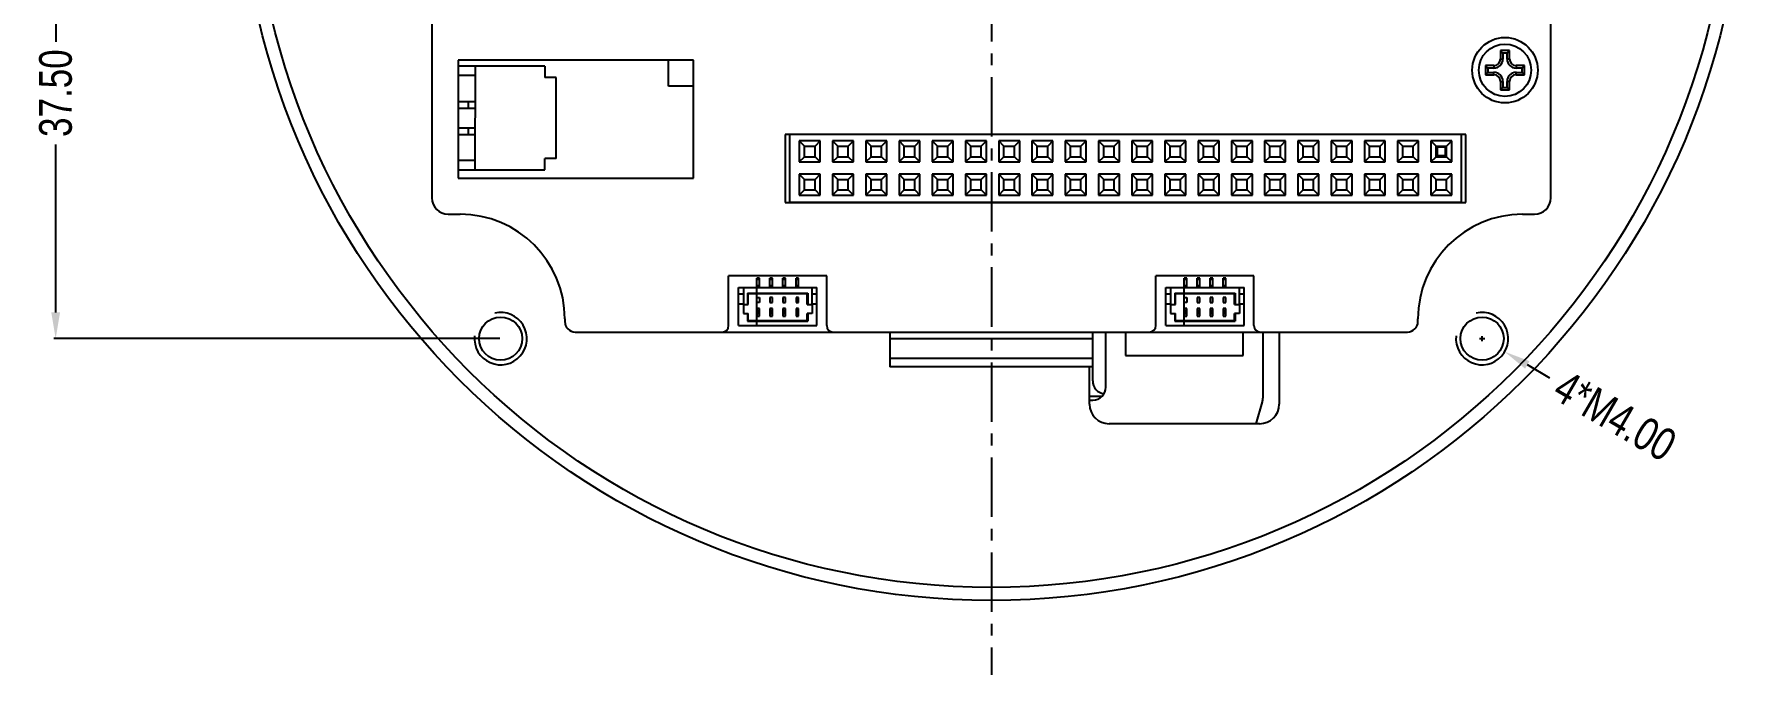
# Model space of a CAD drawing. Header units: inches. Extents: x -81 to 540, y -463 to 100.
# Drawn here: x 103 to 233.7, y -50.3 to -1.3 of the extents above; entities that cross this region are included whole.
import ezdxf

# ---------------------------------------------------------------- set-up
doc = ezdxf.new("R2010")
doc.units = ezdxf.units.IN
doc.header["$LTSCALE"] = 1.21
doc.header["$MEASUREMENT"] = 0
doc.header["$PDMODE"] = 3
doc.header["$PDSIZE"] = 0.3125
doc.linetypes.add('CENTER', pattern=[2, 1.25, -0.25, 0.25, -0.25])
doc.layers.get('0').update_dxf_attribs({"linetype": 'CONTINUOUS'})
doc.layers.get('Defpoints').update_dxf_attribs({"linetype": 'CONTINUOUS'})
doc.layers.add('02___PRT_ALL_AXES', color=7, linetype='CONTINUOUS')
doc.layers.add('DIM', color=3, linetype='CONTINUOUS')
doc.styles.get("Standard").update_dxf_attribs({"font": 'txt', "width": 0.8})
doc.dimstyles.get("Standard").update_dxf_attribs({"dimtxt": 0.15625, "dimasz": 0.1875, "dimexe": 0.125, "dimexo": 0.0625, "dimgap": 0.09, "dimtad": 0, "dimtih": 1, "dimtoh": 1, "dimzin": 4, "dimdsep": 46, "dimtxsty": 'STANDARD', "dimblk": '_FILLED', "dimblk1": '_FILLED', "dimblk2": '_FILLED', "dimcen": 0.09, "dimazin": 1, "dimtp": 0.01, "dimtm": 0.01, "dimtfac": 1, "dimtofl": 0, "dimtmove": 0, "dimatfit": 3, "dimldrblk": '_FILLED', "dimfxl": 1, "dimtolj": 1, "dimtzin": 4, "dimarcsym": 0})

# ---------------------------------------------------------------- blocks, each defined once
blk = doc.blocks.new('_FILLED')
at = {"color": 0, "linetype": 'ByBlock'}
blk.add_solid([(0, 0), (-1, 0.167), (-1, -0.167)], dxfattribs=at)
blk = doc.blocks.new('*D50')
at = {"layer": 'Defpoints', "color": 0}
for p in [(104.68, 12.92), (118.68, 12.92), (138.68, -24.58)]:
    blk.add_point(p, dxfattribs=at)
at = {"layer": 'DIM', "color": 0, "lineweight": -2}
for p, q in [((118.62, 12.92), (104.55, 12.92)), ((104.68, 10.92), (104.68, -1.9)), ((104.68, -22.58), (104.68, -9.75)), ((138.62, -24.58), (104.55, -24.58))]:
    blk.add_line(p, q, dxfattribs=at)
at = {"layer": 'DIM', "color": 0, "lineweight": -2, "xscale": 2, "yscale": 2, "zscale": 2}
for p, rotation in [((104.68, 12.92), 90), ((104.68, -24.58), 270)]:
    blk.add_blockref('_FILLED', p, dxfattribs=dict(at, rotation=rotation))
at = {"layer": 'DIM', "color": 0, "insert": (104.68, -5.83), "char_height": 2.5, "attachment_point": 5, "rotation": 90}
blk.add_mtext('\\A1;37.50', dxfattribs=at)
blk = doc.blocks.new('*D57')
at = {"layer": 'Defpoints', "color": 0}
for p in [(211.95, -23.57), (215.41, -25.58)]:
    blk.add_point(p, dxfattribs=at)
at = {"layer": 'DIM', "color": 0, "lineweight": -2}
for p, q in [((213.48, -24.58), (213.88, -24.58)), ((213.68, -24.78), (213.68, -24.38)), ((218.87, -27.6), (217.14, -26.59))]:
    blk.add_line(p, q, dxfattribs=at)
at = {"layer": 'DIM', "color": 0, "lineweight": -2, "xscale": 2, "yscale": 2, "zscale": 2, "rotation": 149.7888585570807}
blk.add_blockref('_FILLED', (215.41, -25.58), dxfattribs=at)
at = {"layer": 'DIM', "color": 0, "insert": (223.84, -30.49), "char_height": 2.5, "attachment_point": 5, "rotation": 329.7889}
blk.add_mtext('\\A1;4*M4.00', dxfattribs=at)

msp = doc.modelspace()

# ---------------------------------------------------------------- linework, layer by layer
at = {"color": 7, "linetype": 'Continuous'}
for p, q in [((218.932, -13.827), (218.932, 37.923)), ((133.432, 8.223), (133.432, -13.827)), ((215.782, -2.577), (215.082, -2.577)), ((215.082, -2.577), (215.269, -2.765)), ((215.082, -2.577), (215.082, -3.227)), ((215.782, -2.577), (215.594, -2.765)), ((215.782, -3.227), (215.782, -2.577)), ((135.432, -3.317), (135.432, -12.317)), ((153.432, -3.317), (135.432, -3.317)), ((142.057, -3.778), (135.432, -3.776)), ((136.723, -3.776), (136.721, -11.676)), ((142.057, -3.778), (142.057, -4.643)), ((151.509, -5.284), (151.509, -3.317)), ((153.432, -12.317), (153.432, -3.317)), ((214.582, -3.727), (213.932, -3.727)), ((213.932, -3.727), (214.119, -3.915)), ((213.932, -3.727), (213.932, -4.427)), ((214.582, -3.915), (214.119, -3.915)), ((214.119, -3.915), (214.119, -4.24)), ((214.582, -3.727), (214.582, -3.915)), ((215.082, -3.227), (215.269, -3.227)), ((215.594, -2.765), (215.269, -2.765)), ((215.269, -2.765), (215.269, -3.227)), ((215.594, -3.227), (215.594, -2.765)), ((215.782, -3.227), (215.594, -3.227)), ((216.932, -3.727), (216.282, -3.727)), ((216.282, -3.727), (216.282, -3.915)), ((216.744, -3.915), (216.282, -3.915)), ((216.932, -3.727), (216.744, -3.915)), ((216.744, -4.24), (216.744, -3.915)), ((216.932, -4.427), (216.932, -3.727)), ((136.723, -4.476), (135.432, -4.476)), ((142.923, -4.643), (142.057, -4.643)), ((142.921, -10.812), (142.923, -4.643)), ((213.932, -4.427), (214.119, -4.24)), ((213.932, -4.427), (214.582, -4.427)), ((214.119, -4.24), (214.582, -4.24)), ((214.582, -4.427), (214.582, -4.24)), ((215.082, -4.927), (215.269, -4.927)), ((215.082, -4.927), (215.082, -5.577)), ((215.269, -4.927), (215.269, -5.39)), ((215.782, -4.927), (215.594, -4.927)), ((215.594, -5.39), (215.594, -4.927)), ((215.782, -5.577), (215.782, -4.927)), ((216.282, -4.24), (216.744, -4.24)), ((216.282, -4.427), (216.282, -4.24)), ((216.282, -4.427), (216.932, -4.427)), ((216.932, -4.427), (216.744, -4.24)), ((135.432, -6.476), (136.722, -6.476)), ((136.222, -6.976), (136.222, -6.476)), ((153.432, -5.284), (151.509, -5.284)), ((215.082, -5.577), (215.269, -5.39)), ((215.082, -5.577), (215.782, -5.577)), ((215.269, -5.39), (215.594, -5.39)), ((215.782, -5.577), (215.594, -5.39)), ((135.432, -6.976), (136.722, -6.976)), ((135.432, -8.476), (136.722, -8.476)), ((135.432, -8.976), (136.722, -8.976)), ((136.222, -8.976), (136.222, -8.476)), ((212.432, -8.977), (160.432, -8.977)), ((160.432, -8.977), (160.432, -14.177)), ((160.786, -14.152), (160.786, -8.977)), ((212.086, -8.977), (212.086, -14.152)), ((212.432, -14.177), (212.432, -8.977)), ((163.106, -9.482), (161.506, -9.482)), ((161.906, -9.882), (161.506, -9.482)), ((161.506, -9.482), (161.506, -11.082)), ((161.906, -9.882), (162.706, -9.882)), ((161.906, -10.682), (161.906, -9.882)), ((163.106, -9.482), (162.706, -9.882)), ((162.706, -10.682), (162.706, -9.882)), ((163.106, -11.082), (163.106, -9.482)), ((165.646, -9.482), (164.046, -9.482)), ((164.446, -9.882), (164.046, -9.482)), ((164.046, -9.482), (164.046, -11.082)), ((164.446, -9.882), (165.246, -9.882)), ((164.446, -10.682), (164.446, -9.882)), ((165.646, -9.482), (165.246, -9.882)), ((165.246, -10.682), (165.246, -9.882)), ((165.646, -11.082), (165.646, -9.482)), ((168.186, -9.482), (166.586, -9.482)), ((166.986, -9.882), (166.586, -9.482)), ((166.586, -9.482), (166.586, -11.082)), ((166.986, -9.882), (167.786, -9.882)), ((166.986, -10.682), (166.986, -9.882)), ((168.186, -9.482), (167.786, -9.882)), ((167.786, -10.682), (167.786, -9.882)), ((168.186, -11.082), (168.186, -9.482)), ((170.726, -9.482), (169.126, -9.482)), ((169.526, -9.882), (169.126, -9.482)), ((169.126, -9.482), (169.126, -11.082)), ((169.526, -9.882), (170.326, -9.882)), ((169.526, -10.682), (169.526, -9.882)), ((170.726, -9.482), (170.326, -9.882)), ((170.326, -10.682), (170.326, -9.882)), ((170.726, -11.082), (170.726, -9.482)), ((173.266, -9.482), (171.666, -9.482)), ((172.066, -9.882), (171.666, -9.482)), ((171.666, -9.482), (171.666, -11.082)), ((172.066, -9.882), (172.866, -9.882)), ((172.066, -10.682), (172.066, -9.882)), ((173.266, -9.482), (172.866, -9.882)), ((172.866, -10.682), (172.866, -9.882)), ((173.266, -11.082), (173.266, -9.482)), ((175.806, -9.482), (174.206, -9.482)), ((174.606, -9.882), (174.206, -9.482)), ((174.206, -9.482), (174.206, -11.082)), ((174.606, -9.882), (175.406, -9.882)), ((174.606, -10.682), (174.606, -9.882)), ((175.806, -9.482), (175.406, -9.882)), ((175.406, -10.682), (175.406, -9.882)), ((175.806, -11.082), (175.806, -9.482)), ((178.346, -9.482), (176.746, -9.482)), ((177.146, -9.882), (176.746, -9.482)), ((176.746, -9.482), (176.746, -11.082)), ((177.146, -9.882), (177.946, -9.882)), ((177.146, -10.682), (177.146, -9.882)), ((178.346, -9.482), (177.946, -9.882)), ((177.946, -10.682), (177.946, -9.882)), ((178.346, -11.082), (178.346, -9.482)), ((180.886, -9.482), (179.286, -9.482)), ((179.686, -9.882), (179.286, -9.482)), ((179.286, -9.482), (179.286, -11.082)), ((179.686, -9.882), (180.486, -9.882)), ((179.686, -10.682), (179.686, -9.882)), ((180.886, -9.482), (180.486, -9.882)), ((180.486, -10.682), (180.486, -9.882)), ((180.886, -11.082), (180.886, -9.482)), ((183.426, -9.482), (181.826, -9.482)), ((182.226, -9.882), (181.826, -9.482)), ((181.826, -9.482), (181.826, -11.082)), ((182.226, -9.882), (183.026, -9.882)), ((182.226, -10.682), (182.226, -9.882)), ((183.426, -9.482), (183.026, -9.882)), ((183.026, -10.682), (183.026, -9.882)), ((183.426, -11.082), (183.426, -9.482)), ((185.966, -9.482), (184.366, -9.482)), ((184.766, -9.882), (184.366, -9.482)), ((184.366, -9.482), (184.366, -11.082)), ((184.766, -9.882), (185.566, -9.882)), ((184.766, -10.682), (184.766, -9.882)), ((185.966, -9.482), (185.566, -9.882)), ((185.566, -10.682), (185.566, -9.882)), ((185.966, -11.082), (185.966, -9.482)), ((188.506, -9.482), (186.906, -9.482)), ((187.306, -9.882), (186.906, -9.482)), ((186.906, -9.482), (186.906, -11.082)), ((187.306, -9.882), (188.106, -9.882)), ((187.306, -10.682), (187.306, -9.882)), ((188.506, -9.482), (188.106, -9.882)), ((188.106, -10.682), (188.106, -9.882)), ((188.506, -11.082), (188.506, -9.482)), ((191.046, -9.482), (189.446, -9.482)), ((189.846, -9.882), (189.446, -9.482)), ((189.446, -9.482), (189.446, -11.082)), ((189.846, -9.882), (190.646, -9.882)), ((189.846, -10.682), (189.846, -9.882)), ((191.046, -9.482), (190.646, -9.882)), ((190.646, -10.682), (190.646, -9.882)), ((191.046, -11.082), (191.046, -9.482)), ((193.586, -9.482), (191.986, -9.482)), ((192.386, -9.882), (191.986, -9.482)), ((191.986, -9.482), (191.986, -11.082)), ((192.386, -9.882), (193.186, -9.882)), ((192.386, -10.682), (192.386, -9.882)), ((193.586, -9.482), (193.186, -9.882)), ((193.186, -10.682), (193.186, -9.882)), ((193.586, -11.082), (193.586, -9.482)), ((196.126, -9.482), (194.526, -9.482)), ((194.926, -9.882), (194.526, -9.482)), ((194.526, -9.482), (194.526, -11.082)), ((194.926, -9.882), (195.726, -9.882)), ((194.926, -10.682), (194.926, -9.882)), ((196.126, -9.482), (195.726, -9.882)), ((195.726, -10.682), (195.726, -9.882)), ((196.126, -11.082), (196.126, -9.482)), ((198.666, -9.482), (197.066, -9.482)), ((197.466, -9.882), (197.066, -9.482)), ((197.066, -9.482), (197.066, -11.082)), ((197.466, -9.882), (198.266, -9.882)), ((197.466, -10.682), (197.466, -9.882)), ((198.666, -9.482), (198.266, -9.882)), ((198.266, -10.682), (198.266, -9.882)), ((198.666, -11.082), (198.666, -9.482)), ((201.206, -9.482), (199.606, -9.482)), ((200.006, -9.882), (199.606, -9.482)), ((199.606, -9.482), (199.606, -11.082)), ((200.006, -9.882), (200.806, -9.882)), ((200.006, -10.682), (200.006, -9.882)), ((201.206, -9.482), (200.806, -9.882)), ((200.806, -10.682), (200.806, -9.882)), ((201.206, -11.082), (201.206, -9.482)), ((203.746, -9.482), (202.146, -9.482)), ((202.546, -9.882), (202.146, -9.482)), ((202.146, -9.482), (202.146, -11.082)), ((202.546, -9.882), (203.346, -9.882)), ((202.546, -10.682), (202.546, -9.882)), ((203.746, -9.482), (203.346, -9.882)), ((203.346, -10.682), (203.346, -9.882)), ((203.746, -11.082), (203.746, -9.482)), ((206.286, -9.482), (204.686, -9.482)), ((205.086, -9.882), (204.686, -9.482)), ((204.686, -9.482), (204.686, -11.082)), ((205.086, -9.882), (205.886, -9.882)), ((205.086, -10.682), (205.086, -9.882)), ((206.286, -9.482), (205.886, -9.882)), ((205.886, -10.682), (205.886, -9.882)), ((206.286, -11.082), (206.286, -9.482)), ((208.826, -9.482), (207.226, -9.482)), ((207.626, -9.882), (207.226, -9.482)), ((207.226, -9.482), (207.226, -11.082)), ((207.626, -9.882), (208.426, -9.882)), ((207.626, -10.682), (207.626, -9.882)), ((208.826, -9.482), (208.426, -9.882)), ((208.426, -10.682), (208.426, -9.882)), ((208.826, -11.082), (208.826, -9.482)), ((211.366, -9.482), (209.766, -9.482)), ((210.166, -9.882), (209.766, -9.482)), ((209.766, -9.482), (209.766, -11.082)), ((210.166, -9.882), (210.966, -9.882)), ((210.166, -10.682), (210.166, -9.882)), ((210.886, -9.962), (210.246, -9.962)), ((210.246, -9.962), (210.246, -10.602)), ((210.886, -10.602), (210.886, -9.962)), ((211.366, -9.482), (210.966, -9.882)), ((210.966, -10.682), (210.966, -9.882)), ((211.366, -11.082), (211.366, -9.482)), ((136.721, -10.976), (135.432, -10.976)), ((135.432, -11.676), (142.056, -11.678)), ((142.056, -11.678), (142.056, -10.812)), ((142.921, -10.812), (142.056, -10.812)), ((161.506, -11.082), (161.906, -10.682)), ((161.506, -11.082), (163.106, -11.082)), ((161.906, -10.682), (162.706, -10.682)), ((162.706, -10.682), (163.106, -11.082)), ((164.046, -11.082), (164.446, -10.682)), ((164.046, -11.082), (165.646, -11.082)), ((164.446, -10.682), (165.246, -10.682)), ((165.246, -10.682), (165.646, -11.082)), ((166.586, -11.082), (166.986, -10.682)), ((166.586, -11.082), (168.186, -11.082)), ((166.986, -10.682), (167.786, -10.682)), ((167.786, -10.682), (168.186, -11.082)), ((169.126, -11.082), (169.526, -10.682)), ((169.126, -11.082), (170.726, -11.082)), ((169.526, -10.682), (170.326, -10.682)), ((170.326, -10.682), (170.726, -11.082)), ((171.666, -11.082), (172.066, -10.682)), ((171.666, -11.082), (173.266, -11.082)), ((172.066, -10.682), (172.866, -10.682)), ((172.866, -10.682), (173.266, -11.082)), ((174.206, -11.082), (174.606, -10.682)), ((174.206, -11.082), (175.806, -11.082)), ((174.606, -10.682), (175.406, -10.682)), ((175.406, -10.682), (175.806, -11.082)), ((176.746, -11.082), (177.146, -10.682)), ((176.746, -11.082), (178.346, -11.082)), ((177.146, -10.682), (177.946, -10.682)), ((177.946, -10.682), (178.346, -11.082)), ((179.286, -11.082), (179.686, -10.682)), ((179.286, -11.082), (180.886, -11.082)), ((179.686, -10.682), (180.486, -10.682)), ((180.486, -10.682), (180.886, -11.082)), ((181.826, -11.082), (182.226, -10.682)), ((181.826, -11.082), (183.426, -11.082)), ((182.226, -10.682), (183.026, -10.682)), ((183.026, -10.682), (183.426, -11.082)), ((184.366, -11.082), (184.766, -10.682)), ((184.366, -11.082), (185.966, -11.082)), ((184.766, -10.682), (185.566, -10.682)), ((185.566, -10.682), (185.966, -11.082)), ((186.906, -11.082), (187.306, -10.682)), ((186.906, -11.082), (188.506, -11.082)), ((187.306, -10.682), (188.106, -10.682)), ((188.106, -10.682), (188.506, -11.082)), ((189.446, -11.082), (189.846, -10.682)), ((189.446, -11.082), (191.046, -11.082)), ((189.846, -10.682), (190.646, -10.682)), ((190.646, -10.682), (191.046, -11.082)), ((191.986, -11.082), (192.386, -10.682)), ((191.986, -11.082), (193.586, -11.082)), ((192.386, -10.682), (193.186, -10.682)), ((193.186, -10.682), (193.586, -11.082)), ((194.526, -11.082), (194.926, -10.682)), ((194.526, -11.082), (196.126, -11.082)), ((194.926, -10.682), (195.726, -10.682)), ((195.726, -10.682), (196.126, -11.082)), ((197.066, -11.082), (197.466, -10.682)), ((197.066, -11.082), (198.666, -11.082)), ((197.466, -10.682), (198.266, -10.682)), ((198.266, -10.682), (198.666, -11.082)), ((199.606, -11.082), (200.006, -10.682)), ((199.606, -11.082), (201.206, -11.082)), ((200.006, -10.682), (200.806, -10.682)), ((200.806, -10.682), (201.206, -11.082)), ((202.146, -11.082), (202.546, -10.682)), ((202.146, -11.082), (203.746, -11.082)), ((202.546, -10.682), (203.346, -10.682)), ((203.346, -10.682), (203.746, -11.082)), ((204.686, -11.082), (205.086, -10.682)), ((204.686, -11.082), (206.286, -11.082)), ((205.086, -10.682), (205.886, -10.682)), ((205.886, -10.682), (206.286, -11.082)), ((207.226, -11.082), (207.626, -10.682)), ((207.226, -11.082), (208.826, -11.082)), ((207.626, -10.682), (208.426, -10.682)), ((208.426, -10.682), (208.826, -11.082)), ((209.766, -11.082), (210.166, -10.682)), ((209.766, -11.082), (211.366, -11.082)), ((210.166, -10.682), (210.966, -10.682)), ((210.246, -10.602), (210.886, -10.602)), ((210.966, -10.682), (211.366, -11.082)), ((135.432, -12.317), (153.432, -12.317)), ((161.906, -12.422), (161.506, -12.022)), ((163.106, -12.022), (161.506, -12.022)), ((161.506, -12.022), (161.506, -13.622)), ((161.906, -12.422), (162.706, -12.422)), ((161.906, -13.222), (161.906, -12.422)), ((163.106, -12.022), (162.706, -12.422)), ((162.706, -13.222), (162.706, -12.422)), ((163.106, -13.622), (163.106, -12.022)), ((165.646, -12.022), (164.046, -12.022)), ((164.446, -12.422), (164.046, -12.022)), ((164.046, -12.022), (164.046, -13.622)), ((164.446, -12.422), (165.246, -12.422)), ((164.446, -13.222), (164.446, -12.422)), ((165.646, -12.022), (165.246, -12.422)), ((165.246, -13.222), (165.246, -12.422)), ((165.646, -13.622), (165.646, -12.022)), ((168.186, -12.022), (166.586, -12.022)), ((166.986, -12.422), (166.586, -12.022)), ((166.586, -12.022), (166.586, -13.622)), ((166.986, -12.422), (167.786, -12.422)), ((166.986, -13.222), (166.986, -12.422)), ((168.186, -12.022), (167.786, -12.422)), ((167.786, -13.222), (167.786, -12.422)), ((168.186, -13.622), (168.186, -12.022)), ((170.726, -12.022), (169.126, -12.022)), ((169.526, -12.422), (169.126, -12.022)), ((169.126, -12.022), (169.126, -13.622)), ((169.526, -12.422), (170.326, -12.422)), ((169.526, -13.222), (169.526, -12.422)), ((170.726, -12.022), (170.326, -12.422)), ((170.326, -13.222), (170.326, -12.422)), ((170.726, -13.622), (170.726, -12.022)), ((173.266, -12.022), (171.666, -12.022)), ((172.066, -12.422), (171.666, -12.022)), ((171.666, -12.022), (171.666, -13.622)), ((172.066, -12.422), (172.866, -12.422)), ((172.066, -13.222), (172.066, -12.422)), ((173.266, -12.022), (172.866, -12.422)), ((172.866, -13.222), (172.866, -12.422)), ((173.266, -13.622), (173.266, -12.022)), ((175.806, -12.022), (174.206, -12.022)), ((174.606, -12.422), (174.206, -12.022)), ((174.206, -12.022), (174.206, -13.622)), ((174.606, -12.422), (175.406, -12.422)), ((174.606, -13.222), (174.606, -12.422)), ((175.806, -12.022), (175.406, -12.422)), ((175.406, -13.222), (175.406, -12.422)), ((175.806, -13.622), (175.806, -12.022)), ((178.346, -12.022), (176.746, -12.022)), ((177.146, -12.422), (176.746, -12.022)), ((176.746, -12.022), (176.746, -13.622)), ((177.146, -12.422), (177.946, -12.422)), ((177.146, -13.222), (177.146, -12.422)), ((178.346, -12.022), (177.946, -12.422)), ((177.946, -13.222), (177.946, -12.422)), ((178.346, -13.622), (178.346, -12.022)), ((180.886, -12.022), (179.286, -12.022)), ((179.686, -12.422), (179.286, -12.022)), ((179.286, -12.022), (179.286, -13.622)), ((179.686, -12.422), (180.486, -12.422)), ((179.686, -13.222), (179.686, -12.422)), ((180.886, -12.022), (180.486, -12.422)), ((180.486, -13.222), (180.486, -12.422)), ((180.886, -13.622), (180.886, -12.022)), ((183.426, -12.022), (181.826, -12.022)), ((182.226, -12.422), (181.826, -12.022)), ((181.826, -12.022), (181.826, -13.622)), ((182.226, -12.422), (183.026, -12.422)), ((182.226, -13.222), (182.226, -12.422)), ((183.426, -12.022), (183.026, -12.422)), ((183.026, -13.222), (183.026, -12.422)), ((183.426, -13.622), (183.426, -12.022)), ((185.966, -12.022), (184.366, -12.022)), ((184.766, -12.422), (184.366, -12.022)), ((184.366, -12.022), (184.366, -13.622)), ((184.766, -12.422), (185.566, -12.422)), ((184.766, -13.222), (184.766, -12.422)), ((185.966, -12.022), (185.566, -12.422)), ((185.566, -13.222), (185.566, -12.422)), ((185.966, -13.622), (185.966, -12.022)), ((188.506, -12.022), (186.906, -12.022)), ((187.306, -12.422), (186.906, -12.022)), ((186.906, -12.022), (186.906, -13.622)), ((187.306, -12.422), (188.106, -12.422)), ((187.306, -13.222), (187.306, -12.422)), ((188.506, -12.022), (188.106, -12.422)), ((188.106, -13.222), (188.106, -12.422)), ((188.506, -13.622), (188.506, -12.022)), ((191.046, -12.022), (189.446, -12.022)), ((189.846, -12.422), (189.446, -12.022)), ((189.446, -12.022), (189.446, -13.622)), ((189.846, -12.422), (190.646, -12.422)), ((189.846, -13.222), (189.846, -12.422)), ((191.046, -12.022), (190.646, -12.422)), ((190.646, -13.222), (190.646, -12.422)), ((191.046, -13.622), (191.046, -12.022)), ((193.586, -12.022), (191.986, -12.022)), ((192.386, -12.422), (191.986, -12.022)), ((191.986, -12.022), (191.986, -13.622)), ((192.386, -12.422), (193.186, -12.422)), ((192.386, -13.222), (192.386, -12.422)), ((193.586, -12.022), (193.186, -12.422)), ((193.186, -13.222), (193.186, -12.422)), ((193.586, -13.622), (193.586, -12.022)), ((196.126, -12.022), (194.526, -12.022)), ((194.926, -12.422), (194.526, -12.022)), ((194.526, -12.022), (194.526, -13.622)), ((194.926, -12.422), (195.726, -12.422)), ((194.926, -13.222), (194.926, -12.422)), ((196.126, -12.022), (195.726, -12.422)), ((195.726, -13.222), (195.726, -12.422)), ((196.126, -13.622), (196.126, -12.022)), ((198.666, -12.022), (197.066, -12.022)), ((197.466, -12.422), (197.066, -12.022)), ((197.066, -12.022), (197.066, -13.622)), ((197.466, -12.422), (198.266, -12.422)), ((197.466, -13.222), (197.466, -12.422)), ((198.666, -12.022), (198.266, -12.422)), ((198.266, -13.222), (198.266, -12.422)), ((198.666, -13.622), (198.666, -12.022)), ((201.206, -12.022), (199.606, -12.022)), ((200.006, -12.422), (199.606, -12.022)), ((199.606, -12.022), (199.606, -13.622)), ((200.006, -12.422), (200.806, -12.422)), ((200.006, -13.222), (200.006, -12.422)), ((201.206, -12.022), (200.806, -12.422)), ((200.806, -13.222), (200.806, -12.422)), ((201.206, -13.622), (201.206, -12.022)), ((203.746, -12.022), (202.146, -12.022)), ((202.546, -12.422), (202.146, -12.022)), ((202.146, -12.022), (202.146, -13.622)), ((202.546, -12.422), (203.346, -12.422)), ((202.546, -13.222), (202.546, -12.422)), ((203.746, -12.022), (203.346, -12.422)), ((203.346, -13.222), (203.346, -12.422)), ((203.746, -13.622), (203.746, -12.022)), ((206.286, -12.022), (204.686, -12.022)), ((205.086, -12.422), (204.686, -12.022)), ((204.686, -12.022), (204.686, -13.622)), ((205.086, -12.422), (205.886, -12.422)), ((205.086, -13.222), (205.086, -12.422)), ((206.286, -12.022), (205.886, -12.422)), ((205.886, -13.222), (205.886, -12.422)), ((206.286, -13.622), (206.286, -12.022)), ((208.826, -12.022), (207.226, -12.022)), ((207.626, -12.422), (207.226, -12.022)), ((207.226, -12.022), (207.226, -13.622)), ((207.626, -12.422), (208.426, -12.422)), ((207.626, -13.222), (207.626, -12.422)), ((208.826, -12.022), (208.426, -12.422)), ((208.426, -13.222), (208.426, -12.422)), ((208.826, -13.622), (208.826, -12.022)), ((211.366, -12.022), (209.766, -12.022)), ((210.166, -12.422), (209.766, -12.022)), ((209.766, -12.022), (209.766, -13.622)), ((210.166, -12.422), (210.966, -12.422)), ((210.166, -13.222), (210.166, -12.422)), ((211.366, -12.022), (210.966, -12.422)), ((210.966, -13.222), (210.966, -12.422)), ((211.366, -13.622), (211.366, -12.022)), ((160.432, -14.177), (212.432, -14.177)), ((160.786, -14.152), (212.086, -14.152)), ((161.506, -13.622), (161.906, -13.222)), ((161.506, -13.622), (163.106, -13.622)), ((161.906, -13.222), (162.706, -13.222)), ((161.906, -14.152), (161.906, -14.177)), ((162.706, -13.222), (163.106, -13.622)), ((162.706, -14.152), (162.706, -14.177)), ((164.046, -13.622), (164.446, -13.222)), ((164.046, -13.622), (165.646, -13.622)), ((164.446, -13.222), (165.246, -13.222)), ((164.446, -14.152), (164.446, -14.177)), ((165.246, -13.222), (165.646, -13.622)), ((165.246, -14.152), (165.246, -14.177)), ((166.586, -13.622), (166.986, -13.222)), ((166.586, -13.622), (168.186, -13.622)), ((166.986, -13.222), (167.786, -13.222)), ((166.986, -14.152), (166.986, -14.177)), ((167.786, -13.222), (168.186, -13.622)), ((167.786, -14.152), (167.786, -14.177)), ((169.126, -13.622), (169.526, -13.222)), ((169.126, -13.622), (170.726, -13.622)), ((169.526, -13.222), (170.326, -13.222)), ((169.526, -14.152), (169.526, -14.177)), ((170.326, -13.222), (170.726, -13.622)), ((170.326, -14.152), (170.326, -14.177)), ((171.666, -13.622), (172.066, -13.222)), ((171.666, -13.622), (173.266, -13.622)), ((172.066, -13.222), (172.866, -13.222)), ((172.066, -14.152), (172.066, -14.177)), ((172.866, -13.222), (173.266, -13.622)), ((172.866, -14.152), (172.866, -14.177)), ((174.206, -13.622), (174.606, -13.222)), ((174.206, -13.622), (175.806, -13.622)), ((174.606, -13.222), (175.406, -13.222)), ((174.606, -14.152), (174.606, -14.177)), ((175.406, -13.222), (175.806, -13.622)), ((175.406, -14.152), (175.406, -14.177)), ((176.746, -13.622), (177.146, -13.222)), ((176.746, -13.622), (178.346, -13.622)), ((177.146, -13.222), (177.946, -13.222)), ((177.146, -14.152), (177.146, -14.177)), ((177.946, -13.222), (178.346, -13.622)), ((177.946, -14.152), (177.946, -14.177)), ((179.286, -13.622), (179.686, -13.222)), ((179.286, -13.622), (180.886, -13.622)), ((179.686, -13.222), (180.486, -13.222)), ((179.686, -14.152), (179.686, -14.177)), ((180.486, -13.222), (180.886, -13.622)), ((180.486, -14.152), (180.486, -14.177)), ((181.826, -13.622), (182.226, -13.222)), ((181.826, -13.622), (183.426, -13.622)), ((182.226, -13.222), (183.026, -13.222)), ((182.226, -14.152), (182.226, -14.177)), ((183.026, -13.222), (183.426, -13.622)), ((183.026, -14.152), (183.026, -14.177)), ((184.366, -13.622), (184.766, -13.222)), ((184.366, -13.622), (185.966, -13.622)), ((184.766, -13.222), (185.566, -13.222)), ((184.766, -14.152), (184.766, -14.177)), ((185.566, -13.222), (185.966, -13.622)), ((185.566, -14.152), (185.566, -14.177)), ((186.906, -13.622), (187.306, -13.222)), ((186.906, -13.622), (188.506, -13.622)), ((187.306, -13.222), (188.106, -13.222)), ((187.306, -14.152), (187.306, -14.177)), ((188.106, -13.222), (188.506, -13.622)), ((188.106, -14.152), (188.106, -14.177)), ((189.446, -13.622), (189.846, -13.222)), ((189.446, -13.622), (191.046, -13.622)), ((189.846, -13.222), (190.646, -13.222)), ((189.846, -14.152), (189.846, -14.177)), ((190.646, -13.222), (191.046, -13.622)), ((190.646, -14.152), (190.646, -14.177)), ((191.986, -13.622), (192.386, -13.222)), ((191.986, -13.622), (193.586, -13.622)), ((192.386, -13.222), (193.186, -13.222)), ((192.386, -14.152), (192.386, -14.177)), ((193.186, -13.222), (193.586, -13.622)), ((193.186, -14.152), (193.186, -14.177)), ((194.526, -13.622), (194.926, -13.222)), ((194.526, -13.622), (196.126, -13.622)), ((194.926, -13.222), (195.726, -13.222)), ((194.926, -14.152), (194.926, -14.177)), ((195.726, -13.222), (196.126, -13.622)), ((195.726, -14.152), (195.726, -14.177)), ((197.066, -13.622), (197.466, -13.222)), ((197.066, -13.622), (198.666, -13.622)), ((197.466, -13.222), (198.266, -13.222)), ((197.466, -14.152), (197.466, -14.177)), ((198.266, -13.222), (198.666, -13.622)), ((198.266, -14.152), (198.266, -14.177)), ((199.606, -13.622), (200.006, -13.222)), ((199.606, -13.622), (201.206, -13.622)), ((200.006, -13.222), (200.806, -13.222)), ((200.006, -14.152), (200.006, -14.177)), ((200.806, -13.222), (201.206, -13.622)), ((200.806, -14.152), (200.806, -14.177)), ((202.146, -13.622), (202.546, -13.222)), ((202.146, -13.622), (203.746, -13.622)), ((202.546, -13.222), (203.346, -13.222)), ((202.546, -14.152), (202.546, -14.177)), ((203.346, -13.222), (203.746, -13.622)), ((203.346, -14.152), (203.346, -14.177)), ((204.686, -13.622), (205.086, -13.222)), ((204.686, -13.622), (206.286, -13.622)), ((205.086, -13.222), (205.886, -13.222)), ((205.086, -14.152), (205.086, -14.177)), ((205.886, -13.222), (206.286, -13.622)), ((205.886, -14.152), (205.886, -14.177)), ((207.226, -13.622), (207.626, -13.222)), ((207.226, -13.622), (208.826, -13.622)), ((207.626, -13.222), (208.426, -13.222)), ((207.626, -14.152), (207.626, -14.177)), ((208.426, -13.222), (208.826, -13.622)), ((208.426, -14.152), (208.426, -14.177)), ((209.766, -13.622), (210.166, -13.222)), ((209.766, -13.622), (211.366, -13.622)), ((210.166, -13.222), (210.966, -13.222)), ((210.166, -14.152), (210.166, -14.177)), ((210.966, -13.222), (211.366, -13.622)), ((210.966, -14.152), (210.966, -14.177)), ((134.682, -15.077), (135.585, -15.077)), ((216.779, -15.077), (217.682, -15.077)), ((163.602, -19.779), (156.102, -19.779)), ((156.102, -23.577), (156.102, -19.779)), ((156.855, -20.669), (162.855, -20.669)), ((156.855, -23.569), (156.855, -20.669)), ((157.23, -20.669), (157.23, -21.919)), ((158.455, -19.969), (158.255, -19.969)), ((158.255, -23.569), (158.255, -19.969)), ((158.255, -20.044), (158.455, -20.044)), ((158.255, -20.519), (158.455, -20.519)), ((158.455, -20.669), (158.455, -19.969)), ((159.455, -19.969), (159.255, -19.969)), ((159.255, -20.669), (159.255, -19.969)), ((159.255, -20.044), (159.455, -20.044)), ((159.255, -20.519), (159.455, -20.519)), ((159.455, -20.669), (159.455, -19.969)), ((160.455, -19.969), (160.255, -19.969)), ((160.255, -20.669), (160.255, -19.969)), ((160.255, -20.044), (160.455, -20.044)), ((160.255, -20.519), (160.455, -20.519)), ((160.455, -20.669), (160.455, -19.969)), ((161.455, -19.969), (161.255, -19.969)), ((161.255, -20.669), (161.255, -19.969)), ((161.255, -20.044), (161.455, -20.044)), ((161.255, -20.519), (161.455, -20.519)), ((161.455, -20.669), (161.455, -19.969)), ((162.48, -21.919), (162.48, -20.669)), ((162.855, -23.569), (162.855, -20.669)), ((163.602, -23.577), (163.602, -19.779)), ((196.252, -19.779), (188.752, -19.779)), ((188.752, -23.577), (188.752, -19.779)), ((189.508, -20.669), (195.508, -20.669)), ((189.508, -23.569), (189.508, -20.669)), ((189.883, -20.669), (189.883, -21.919)), ((191.108, -19.969), (190.908, -19.969)), ((190.908, -23.569), (190.908, -19.969)), ((190.908, -20.044), (191.108, -20.044)), ((190.908, -20.519), (191.108, -20.519)), ((191.108, -20.669), (191.108, -19.969)), ((192.108, -19.969), (191.908, -19.969)), ((191.908, -20.669), (191.908, -19.969)), ((191.908, -20.044), (192.108, -20.044)), ((191.908, -20.519), (192.108, -20.519)), ((192.108, -20.669), (192.108, -19.969)), ((193.108, -19.969), (192.908, -19.969)), ((192.908, -20.669), (192.908, -19.969)), ((192.908, -20.044), (193.108, -20.044)), ((192.908, -20.519), (193.108, -20.519)), ((193.108, -20.669), (193.108, -19.969)), ((194.108, -19.969), (193.908, -19.969)), ((193.908, -20.669), (193.908, -19.969)), ((193.908, -20.044), (194.108, -20.044)), ((193.908, -20.519), (194.108, -20.519)), ((194.108, -20.669), (194.108, -19.969)), ((195.133, -21.919), (195.133, -20.669)), ((195.508, -23.569), (195.508, -20.669)), ((196.252, -23.577), (196.252, -19.779)), ((156.855, -21.169), (157.23, -21.169)), ((156.855, -21.919), (157.23, -21.919)), ((157.23, -21.969), (157.605, -21.969)), ((157.23, -21.969), (157.23, -22.669)), ((157.555, -21.094), (157.605, -21.144)), ((157.555, -21.094), (162.155, -21.094)), ((157.555, -21.094), (157.555, -21.969)), ((157.605, -21.144), (162.105, -21.144)), ((157.605, -21.969), (157.605, -21.144)), ((158.255, -21.432), (158.455, -21.432)), ((158.455, -21.832), (158.255, -21.832)), ((158.455, -21.432), (158.455, -21.832)), ((159.455, -21.432), (159.255, -21.432)), ((159.255, -21.432), (159.255, -21.832)), ((159.255, -21.832), (159.455, -21.832)), ((159.455, -21.832), (159.455, -21.432)), ((160.455, -21.432), (160.255, -21.432)), ((160.255, -21.432), (160.255, -21.832)), ((160.255, -21.832), (160.455, -21.832)), ((160.455, -21.832), (160.455, -21.432)), ((161.455, -21.432), (161.255, -21.432)), ((161.255, -21.432), (161.255, -21.832)), ((161.255, -21.832), (161.455, -21.832)), ((161.455, -21.832), (161.455, -21.432)), ((162.105, -21.144), (162.155, -21.094)), ((162.105, -21.969), (162.105, -21.144)), ((162.105, -21.969), (162.48, -21.969)), ((162.155, -21.094), (162.155, -21.969)), ((162.48, -21.169), (162.855, -21.169)), ((162.48, -21.919), (162.855, -21.919)), ((162.48, -21.969), (162.48, -22.669)), ((189.508, -21.169), (189.883, -21.169)), ((189.508, -21.919), (189.883, -21.919)), ((189.883, -21.969), (190.258, -21.969)), ((189.883, -21.969), (189.883, -22.669)), ((190.208, -21.094), (194.808, -21.094)), ((190.208, -21.094), (190.258, -21.144)), ((190.208, -21.094), (190.208, -21.969)), ((190.258, -21.144), (194.758, -21.144)), ((190.258, -21.969), (190.258, -21.144)), ((190.908, -21.432), (191.108, -21.432)), ((191.108, -21.832), (190.908, -21.832)), ((191.108, -21.432), (191.108, -21.832)), ((192.108, -21.432), (191.908, -21.432)), ((191.908, -21.432), (191.908, -21.832)), ((191.908, -21.832), (192.108, -21.832)), ((192.108, -21.832), (192.108, -21.432)), ((193.108, -21.432), (192.908, -21.432)), ((192.908, -21.432), (192.908, -21.832)), ((192.908, -21.832), (193.108, -21.832)), ((193.108, -21.832), (193.108, -21.432)), ((194.108, -21.432), (193.908, -21.432)), ((193.908, -21.432), (193.908, -21.832)), ((193.908, -21.832), (194.108, -21.832)), ((194.108, -21.832), (194.108, -21.432)), ((194.758, -21.144), (194.808, -21.094)), ((194.758, -21.969), (194.758, -21.144)), ((194.758, -21.969), (195.133, -21.969)), ((194.808, -21.094), (194.808, -21.969)), ((195.133, -21.169), (195.508, -21.169)), ((195.133, -21.919), (195.508, -21.919)), ((195.133, -21.969), (195.133, -22.669)), ((143.585, -23.077), (143.585, -23.277)), ((157.23, -22.669), (157.605, -22.669)), ((157.555, -22.669), (157.555, -23.244)), ((157.605, -23.194), (157.555, -23.244)), ((157.555, -23.244), (162.155, -23.244)), ((157.605, -23.194), (157.605, -22.669)), ((157.605, -23.194), (162.105, -23.194)), ((158.455, -22.269), (158.255, -22.269)), ((158.255, -22.492), (158.455, -22.492)), ((158.455, -22.646), (158.255, -22.646)), ((158.255, -22.869), (158.455, -22.869)), ((158.28, -22.869), (158.28, -22.269)), ((158.43, -22.467), (158.28, -22.467)), ((158.28, -22.671), (158.43, -22.671)), ((158.43, -22.269), (158.43, -22.869)), ((158.455, -22.869), (158.455, -22.269)), ((159.455, -22.269), (159.255, -22.269)), ((159.255, -22.269), (159.255, -22.869)), ((159.255, -22.492), (159.455, -22.492)), ((159.455, -22.646), (159.255, -22.646)), ((159.255, -22.869), (159.455, -22.869)), ((159.28, -22.869), (159.28, -22.269)), ((159.43, -22.467), (159.28, -22.467)), ((159.28, -22.671), (159.43, -22.671)), ((159.43, -22.269), (159.43, -22.869)), ((159.455, -22.869), (159.455, -22.269)), ((160.455, -22.269), (160.255, -22.269)), ((160.255, -22.269), (160.255, -22.869)), ((160.255, -22.492), (160.455, -22.492)), ((160.455, -22.646), (160.255, -22.646)), ((160.255, -22.869), (160.455, -22.869)), ((160.28, -22.869), (160.28, -22.269)), ((160.43, -22.467), (160.28, -22.467)), ((160.28, -22.671), (160.43, -22.671)), ((160.43, -22.269), (160.43, -22.869)), ((160.455, -22.869), (160.455, -22.269)), ((161.455, -22.269), (161.255, -22.269)), ((161.255, -22.269), (161.255, -22.869)), ((161.255, -22.492), (161.455, -22.492)), ((161.455, -22.646), (161.255, -22.646)), ((161.255, -22.869), (161.455, -22.869)), ((161.28, -22.869), (161.28, -22.269)), ((161.43, -22.467), (161.28, -22.467)), ((161.28, -22.671), (161.43, -22.671)), ((161.43, -22.269), (161.43, -22.869)), ((161.455, -22.869), (161.455, -22.269)), ((162.48, -22.669), (162.105, -22.669)), ((162.105, -23.194), (162.105, -22.669)), ((162.155, -23.244), (162.105, -23.194)), ((162.155, -22.669), (162.155, -23.244)), ((189.883, -22.669), (190.258, -22.669)), ((190.208, -22.669), (190.208, -23.244)), ((190.258, -23.194), (190.208, -23.244)), ((190.208, -23.244), (194.808, -23.244)), ((190.258, -23.194), (190.258, -22.669)), ((190.258, -23.194), (194.758, -23.194)), ((191.108, -22.269), (190.908, -22.269)), ((190.908, -22.492), (191.108, -22.492)), ((191.108, -22.646), (190.908, -22.646)), ((190.908, -22.869), (191.108, -22.869)), ((190.933, -22.869), (190.933, -22.269)), ((191.083, -22.467), (190.933, -22.467)), ((190.933, -22.671), (191.083, -22.671)), ((191.083, -22.269), (191.083, -22.869)), ((191.108, -22.869), (191.108, -22.269)), ((192.108, -22.269), (191.908, -22.269)), ((191.908, -22.269), (191.908, -22.869)), ((191.908, -22.492), (192.108, -22.492)), ((192.108, -22.646), (191.908, -22.646)), ((191.908, -22.869), (192.108, -22.869)), ((191.933, -22.869), (191.933, -22.269)), ((192.083, -22.467), (191.933, -22.467)), ((191.933, -22.671), (192.083, -22.671)), ((192.083, -22.269), (192.083, -22.869)), ((192.108, -22.869), (192.108, -22.269)), ((193.108, -22.269), (192.908, -22.269)), ((192.908, -22.269), (192.908, -22.869)), ((192.908, -22.492), (193.108, -22.492)), ((193.108, -22.646), (192.908, -22.646)), ((192.908, -22.869), (193.108, -22.869)), ((192.933, -22.869), (192.933, -22.269)), ((193.083, -22.467), (192.933, -22.467)), ((192.933, -22.671), (193.083, -22.671)), ((193.083, -22.269), (193.083, -22.869)), ((193.108, -22.869), (193.108, -22.269)), ((194.108, -22.269), (193.908, -22.269)), ((193.908, -22.269), (193.908, -22.869)), ((193.908, -22.492), (194.108, -22.492)), ((194.108, -22.646), (193.908, -22.646)), ((193.908, -22.869), (194.108, -22.869)), ((193.933, -22.869), (193.933, -22.269)), ((194.083, -22.467), (193.933, -22.467)), ((193.933, -22.671), (194.083, -22.671)), ((194.083, -22.269), (194.083, -22.869)), ((194.108, -22.869), (194.108, -22.269)), ((195.133, -22.669), (194.758, -22.669)), ((194.758, -23.194), (194.758, -22.669)), ((194.808, -23.244), (194.758, -23.194)), ((194.808, -22.669), (194.808, -23.244)), ((208.779, -23.277), (208.779, -23.077)), ((144.385, -24.077), (155.602, -24.077)), ((155.602, -24.078), (164.102, -24.079)), ((156.855, -23.569), (162.855, -23.569)), ((164.102, -24.077), (188.252, -24.077)), ((168.432, -24.077), (168.432, -26.727)), ((168.432, -24.577), (183.932, -24.577)), ((183.932, -27.807), (183.932, -24.077)), ((184.932, -28.277), (184.932, -24.077)), ((186.432, -24.077), (186.432, -25.877)), ((188.252, -24.082), (196.752, -24.083)), ((189.508, -23.569), (195.508, -23.569)), ((195.432, -25.877), (195.432, -24.083)), ((196.752, -24.077), (207.979, -24.077)), ((196.932, -24.077), (196.932, -29.135)), ((198.182, -24.077), (198.182, -29.577)), ((168.432, -26.077), (183.932, -26.077)), ((186.432, -25.877), (195.432, -25.877)), ((183.932, -26.727), (168.432, -26.727)), ((183.682, -29.577), (183.682, -26.727)), ((184.598, -29.007), (183.682, -29.007)), ((183.682, -29.277), (183.932, -29.277)), ((196.408, -31.077), (196.892, -29.414)), ((196.682, -31.077), (185.182, -31.077))]:
    msp.add_line(p, q, dxfattribs=at)
for centre, radius in [((176.182, 12.923), 57.5), ((176.182, 12.923), 56.5), ((215.432, -4.077), 2.5), ((138.682, -24.577), 1.65), ((213.682, -24.577), 1.65)]:
    msp.add_circle(centre, radius, dxfattribs=at)
for centre, radius, start, end in [((214.582, -3.227), 0.688, 270, 0), ((214.582, -3.227), 0.5, 270, 0), ((216.282, -3.227), 0.688, 180, 270), ((216.282, -3.227), 0.5, 180, 270), ((214.582, -4.927), 0.688, 0, 90), ((214.582, -4.927), 0.5, 0, 90), ((216.282, -4.927), 0.688, 90, 180), ((216.282, -4.927), 0.5, 90, 180), ((134.682, -13.827), 1.25, 180, 270), ((217.682, -13.827), 1.25, 270, 0), ((135.585, -23.077), 8, 0, 90), ((216.779, -23.077), 8, 90, 180), ((144.385, -23.277), 0.8, 180, 270), ((207.979, -23.277), 0.8, 270, 0), ((155.602, -23.577), 0.5, 270, 0), ((164.102, -23.577), 0.5, 180, 270), ((188.252, -23.577), 0.5, 270, 0), ((196.752, -23.577), 0.5, 180, 270), ((184.932, -27.807), 1, 180, 261.22366), ((183.932, -28.277), 1, 270, 0), ((185.182, -29.577), 1.5, 180, 270), ((196.682, -29.577), 1.5, 270, 0), ((195.932, -29.135), 1, 343.78758, 0)]:
    msp.add_arc(centre, radius, start, end, dxfattribs=at)
for points, knots in [([(158.28, -22.467), (158.277, -22.467), (158.271, -22.468), (158.262, -22.474), (158.257, -22.482), (158.255, -22.488), (158.255, -22.492)], [0, 0, 0, 0, 0.2505777, 0.5008222, 0.7505879, 1, 1, 1, 1]), ([(158.255, -22.647), (158.255, -22.65), (158.257, -22.656), (158.262, -22.665), (158.271, -22.67), (158.277, -22.671), (158.28, -22.671)], [0, 0, 0, 0, 0.249412, 0.4991778, 0.7494223, 1, 1, 1, 1]), ([(158.455, -22.492), (158.455, -22.488), (158.454, -22.482), (158.449, -22.474), (158.44, -22.468), (158.434, -22.467), (158.43, -22.467)], [0, 0, 0, 0, 0.2494182, 0.4991824, 0.749424, 1, 1, 1, 1]), ([(158.43, -22.671), (158.434, -22.671), (158.44, -22.67), (158.449, -22.665), (158.454, -22.656), (158.455, -22.65), (158.455, -22.647)], [0, 0, 0, 0, 0.250576, 0.5008176, 0.7505818, 1, 1, 1, 1]), ([(159.28, -22.467), (159.277, -22.467), (159.271, -22.468), (159.262, -22.474), (159.257, -22.482), (159.255, -22.488), (159.255, -22.492)], [0, 0, 0, 0, 0.250576, 0.5008176, 0.7505818, 1, 1, 1, 1]), ([(159.255, -22.647), (159.255, -22.65), (159.257, -22.656), (159.262, -22.665), (159.271, -22.67), (159.277, -22.671), (159.28, -22.671)], [0, 0, 0, 0, 0.2494182, 0.4991824, 0.749424, 1, 1, 1, 1]), ([(159.455, -22.492), (159.455, -22.488), (159.454, -22.482), (159.449, -22.474), (159.44, -22.468), (159.434, -22.467), (159.43, -22.467)], [0, 0, 0, 0, 0.2494182, 0.4991824, 0.749424, 1, 1, 1, 1]), ([(159.43, -22.671), (159.434, -22.671), (159.44, -22.67), (159.449, -22.665), (159.454, -22.656), (159.455, -22.65), (159.455, -22.647)], [0, 0, 0, 0, 0.250576, 0.5008176, 0.7505818, 1, 1, 1, 1]), ([(160.28, -22.467), (160.277, -22.467), (160.271, -22.468), (160.262, -22.474), (160.257, -22.482), (160.255, -22.488), (160.255, -22.492)], [0, 0, 0, 0, 0.250576, 0.5008176, 0.7505818, 1, 1, 1, 1]), ([(160.255, -22.647), (160.255, -22.65), (160.257, -22.656), (160.262, -22.665), (160.271, -22.67), (160.277, -22.671), (160.28, -22.671)], [0, 0, 0, 0, 0.2494182, 0.4991824, 0.749424, 1, 1, 1, 1]), ([(160.455, -22.492), (160.455, -22.488), (160.454, -22.482), (160.449, -22.474), (160.44, -22.468), (160.434, -22.467), (160.43, -22.467)], [0, 0, 0, 0, 0.2494182, 0.4991824, 0.749424, 1, 1, 1, 1]), ([(160.43, -22.671), (160.434, -22.671), (160.44, -22.67), (160.449, -22.665), (160.454, -22.656), (160.455, -22.65), (160.455, -22.647)], [0, 0, 0, 0, 0.250576, 0.5008176, 0.7505818, 1, 1, 1, 1]), ([(161.28, -22.467), (161.277, -22.467), (161.271, -22.468), (161.262, -22.474), (161.257, -22.482), (161.255, -22.488), (161.255, -22.492)], [0, 0, 0, 0, 0.250576, 0.5008176, 0.7505818, 1, 1, 1, 1]), ([(161.255, -22.647), (161.255, -22.65), (161.257, -22.656), (161.262, -22.665), (161.271, -22.67), (161.277, -22.671), (161.28, -22.671)], [0, 0, 0, 0, 0.2494182, 0.4991824, 0.749424, 1, 1, 1, 1]), ([(161.455, -22.492), (161.455, -22.488), (161.454, -22.482), (161.449, -22.474), (161.44, -22.468), (161.434, -22.467), (161.43, -22.467)], [0, 0, 0, 0, 0.2494182, 0.4991824, 0.749424, 1, 1, 1, 1]), ([(161.43, -22.671), (161.434, -22.671), (161.44, -22.67), (161.449, -22.665), (161.454, -22.656), (161.455, -22.65), (161.455, -22.647)], [0, 0, 0, 0, 0.250576, 0.5008176, 0.7505818, 1, 1, 1, 1]), ([(190.933, -22.467), (190.93, -22.467), (190.924, -22.468), (190.915, -22.474), (190.91, -22.482), (190.908, -22.488), (190.908, -22.492)], [0, 0, 0, 0, 0.2505777, 0.5008222, 0.7505879, 1, 1, 1, 1]), ([(190.908, -22.647), (190.908, -22.65), (190.91, -22.656), (190.915, -22.665), (190.924, -22.67), (190.93, -22.671), (190.933, -22.671)], [0, 0, 0, 0, 0.249412, 0.4991778, 0.7494223, 1, 1, 1, 1]), ([(191.108, -22.492), (191.108, -22.488), (191.107, -22.482), (191.102, -22.474), (191.093, -22.468), (191.087, -22.467), (191.083, -22.467)], [0, 0, 0, 0, 0.2494182, 0.4991824, 0.749424, 1, 1, 1, 1]), ([(191.083, -22.671), (191.087, -22.671), (191.093, -22.67), (191.102, -22.665), (191.107, -22.656), (191.108, -22.65), (191.108, -22.647)], [0, 0, 0, 0, 0.250576, 0.5008176, 0.7505818, 1, 1, 1, 1]), ([(191.933, -22.467), (191.93, -22.467), (191.924, -22.468), (191.915, -22.474), (191.91, -22.482), (191.908, -22.488), (191.908, -22.492)], [0, 0, 0, 0, 0.250576, 0.5008176, 0.7505818, 1, 1, 1, 1]), ([(191.908, -22.647), (191.908, -22.65), (191.91, -22.656), (191.915, -22.665), (191.924, -22.67), (191.93, -22.671), (191.933, -22.671)], [0, 0, 0, 0, 0.2494182, 0.4991824, 0.749424, 1, 1, 1, 1]), ([(192.108, -22.492), (192.108, -22.488), (192.107, -22.482), (192.102, -22.474), (192.093, -22.468), (192.087, -22.467), (192.083, -22.467)], [0, 0, 0, 0, 0.2494182, 0.4991824, 0.749424, 1, 1, 1, 1]), ([(192.083, -22.671), (192.087, -22.671), (192.093, -22.67), (192.102, -22.665), (192.107, -22.656), (192.108, -22.65), (192.108, -22.647)], [0, 0, 0, 0, 0.250576, 0.5008176, 0.7505818, 1, 1, 1, 1]), ([(192.933, -22.467), (192.93, -22.467), (192.924, -22.468), (192.915, -22.474), (192.91, -22.482), (192.908, -22.488), (192.908, -22.492)], [0, 0, 0, 0, 0.250576, 0.5008176, 0.7505818, 1, 1, 1, 1]), ([(192.908, -22.647), (192.908, -22.65), (192.91, -22.656), (192.915, -22.665), (192.924, -22.67), (192.93, -22.671), (192.933, -22.671)], [0, 0, 0, 0, 0.2494182, 0.4991824, 0.749424, 1, 1, 1, 1]), ([(193.108, -22.492), (193.108, -22.488), (193.107, -22.482), (193.102, -22.474), (193.093, -22.468), (193.087, -22.467), (193.083, -22.467)], [0, 0, 0, 0, 0.2494182, 0.4991824, 0.749424, 1, 1, 1, 1]), ([(193.083, -22.671), (193.087, -22.671), (193.093, -22.67), (193.102, -22.665), (193.107, -22.656), (193.108, -22.65), (193.108, -22.647)], [0, 0, 0, 0, 0.250576, 0.5008176, 0.7505818, 1, 1, 1, 1]), ([(193.933, -22.467), (193.93, -22.467), (193.924, -22.468), (193.915, -22.474), (193.91, -22.482), (193.908, -22.488), (193.908, -22.492)], [0, 0, 0, 0, 0.250576, 0.5008176, 0.7505818, 1, 1, 1, 1]), ([(193.908, -22.647), (193.908, -22.65), (193.91, -22.656), (193.915, -22.665), (193.924, -22.67), (193.93, -22.671), (193.933, -22.671)], [0, 0, 0, 0, 0.2494182, 0.4991824, 0.749424, 1, 1, 1, 1]), ([(194.108, -22.492), (194.108, -22.488), (194.107, -22.482), (194.102, -22.474), (194.093, -22.468), (194.087, -22.467), (194.083, -22.467)], [0, 0, 0, 0, 0.2494182, 0.4991824, 0.749424, 1, 1, 1, 1]), ([(194.083, -22.671), (194.087, -22.671), (194.093, -22.67), (194.102, -22.665), (194.107, -22.656), (194.108, -22.65), (194.108, -22.647)], [0, 0, 0, 0, 0.250576, 0.5008176, 0.7505818, 1, 1, 1, 1])]:
    msp.add_open_spline(points, degree=3, knots=knots, dxfattribs=at)
at = {"layer": '02___PRT_ALL_AXES', "color": 7, "linetype": 'Continuous'}
msp.add_circle((215.432, -4.077), 2, dxfattribs=at)
at = {"layer": 'DIM', "color": 6, "linetype": 'CENTER', "ltscale": 3}
msp.add_line((176.182, 75.249), (176.182, -50.255), dxfattribs=at)
at = {"layer": 'DIM'}
for centre in [(138.682, -24.577), (213.682, -24.577)]:
    msp.add_arc(centre, 2, 173.92421, 103.08074, dxfattribs=at)

# ---------------------------------------------------------------- dimensions: what is measured, and where the dimension line sits
dim = msp.add_linear_dim(base=(104.678, 12.923), p1=(138.682, -24.577), p2=(118.682, 12.923), angle=90, dimstyle='STANDARD', override={"dimtxt": 2.5, "dimasz": 2, "dimtih": 0, "dimtoh": 0, "dimzin": 0, "dimcen": 0.198, "dimadec": 0, "dimazin": 0, "dimtp": 0, "dimtm": 0, "dimtdec": 4, "dimtzin": 0}, dxfattribs=at)
dim.commit()
dim.dimension.update_dxf_attribs({"geometry": '*D50', "text_midpoint": (104.678, -5.827)})
dim = msp.add_diameter_dim_2p(p1=(211.953, -23.571), p2=(215.41, -25.584), dimstyle='STANDARD', override={"dimtxt": 2.5, "dimasz": 2, "dimtih": 0, "dimtoh": 0, "dimzin": 0, "dimpost": '4*M<>', "dimblk": '_FILLED', "dimcen": 0.198, "dimadec": 0, "dimazin": 0, "dimtp": 0, "dimtm": 0, "dimtdec": 4, "dimtzin": 0}, dxfattribs=at)
dim.commit()
dim.dimension.update_dxf_attribs({"geometry": '*D57', "text_midpoint": (223.589, -30.346), "dimtype": 163})

doc.saveas('drawing.dxf')
